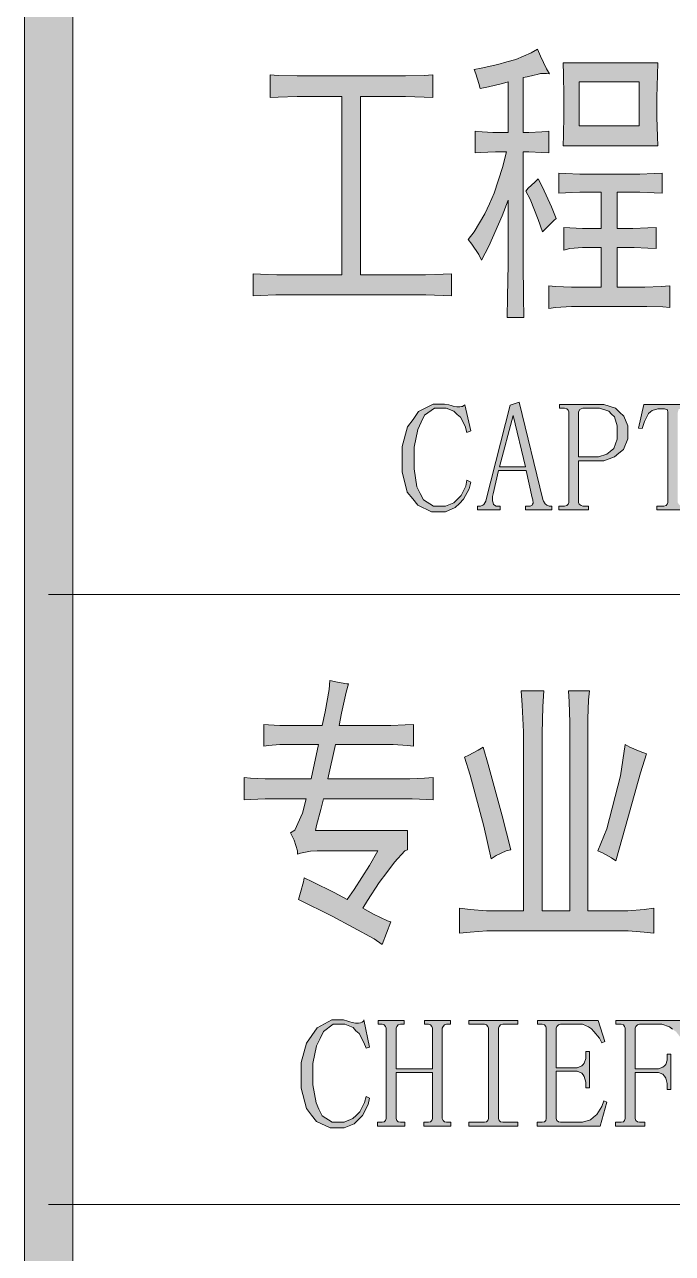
# Model space of a CAD drawing. Header units: millimetres. Extents: x 0 to 414, y 0 to 292.
# Drawn here: x 354.72 to 361.09, y 91.79 to 103.87 of the extents above; entities that cross this region are included whole.
import ezdxf

# ---------------------------------------------------------------- set-up
doc = ezdxf.new("R2010")
doc.units = ezdxf.units.MM

msp = doc.modelspace()

# ---------------------------------------------------------------- hatches: boundary and pattern name
h = msp.add_hatch(color=0)
h.dxf.hatch_style = 2
h.paths.add_polyline_path([(355.194306, 9.846028), (354.721583, 9.846028), (354.721583, 282.620861), (355.194306, 282.620861)])
h = msp.add_hatch(color=0)
h.dxf.hatch_style = 2
h.paths.add_polyline_path([(359.138361, 103.430917), (359.208917, 103.445028), (359.371194, 103.480306), (359.459389, 103.505), (359.547583, 103.529694), (359.699278, 103.593194), (359.762778, 103.632), (359.791, 103.561444), (359.850972, 103.437972), (359.879194, 103.388583), (359.850972, 103.392111), (359.791, 103.392111), (359.75925, 103.381528), (359.7275, 103.374472), (359.660472, 103.360361), (359.621667, 103.353306), (359.621667, 102.810028), (359.678111, 102.810028), (359.805111, 102.817083), (359.872139, 102.824139), (359.872139, 102.612472), (359.805111, 102.616), (359.678111, 102.623056), (359.621667, 102.623056), (359.621667, 101.645861), (359.621667, 101.525917), (359.625194, 101.197833), (359.628722, 100.993222), (359.462917, 100.993222), (359.466444, 101.197833), (359.4735, 101.518861), (359.4735, 101.635278), (359.4735, 102.146806), (359.413528, 101.991583), (359.283, 101.69525), (359.212444, 101.557667), (359.184222, 101.614111), (359.117194, 101.712889), (359.081917, 101.75875), (359.138361, 101.836361), (359.244194, 102.01275), (359.290056, 102.111528), (359.335917, 102.213833), (359.417056, 102.467833), (359.455861, 102.623056), (359.350028, 102.623056), (359.198333, 102.616), (359.148944, 102.612472), (359.148944, 102.824139), (359.2195, 102.817083), (359.321806, 102.810028), (359.357083, 102.810028), (359.4735, 102.810028), (359.4735, 103.310972), (359.417056, 103.293333), (359.279472, 103.261583), (359.198333, 103.243944), (359.184222, 103.293333), (359.156, 103.388583)])
h = msp.add_hatch(color=0)
h.paths.add_polyline_path([(360.944583, 103.497944), (360.941056, 103.378), (360.934, 103.15575), (360.934, 103.056972), (360.934, 102.961722), (360.941056, 102.771222), (360.944583, 102.6795), (360.01325, 102.6795), (360.016778, 102.785333), (360.020306, 102.982889), (360.020306, 103.078139), (360.020306, 103.173389), (360.016778, 103.381528), (360.01325, 103.497944)])
h.paths.add_polyline_path([(360.761139, 102.877056), (360.761139, 103.310972), (360.172, 103.310972), (360.172, 102.877056)])
h = msp.add_hatch(color=0)
h.dxf.hatch_style = 2
h.paths.add_polyline_path([(358.365778, 103.367417), (358.464556, 103.367417), (358.648, 103.370944), (358.732667, 103.378), (358.732667, 103.15575), (358.648, 103.159278), (358.464556, 103.166333), (358.365778, 103.166333), (358.023583, 103.166333), (358.023583, 101.413028), (358.566861, 101.413028), (358.662111, 101.413028), (358.834972, 101.420083), (358.916111, 101.423611), (358.916111, 101.204889), (358.834972, 101.208417), (358.665639, 101.215472), (358.573917, 101.215472), (357.28275, 101.215472), (357.191028, 101.215472), (357.035806, 101.208417), (356.968778, 101.204889), (356.968778, 101.423611), (357.039333, 101.420083), (357.201611, 101.413028), (357.293333, 101.413028), (357.840139, 101.413028), (357.840139, 103.166333), (357.508528, 103.166333), (357.399167, 103.166333), (357.212194, 103.159278), (357.134583, 103.15575), (357.134583, 103.378), (357.212194, 103.370944), (357.399167, 103.367417), (357.508528, 103.367417)])
h = msp.add_hatch(color=0)
h.dxf.hatch_style = 2
h.paths.add_polyline_path([(359.769833, 102.354944), (359.812167, 102.273806), (359.900361, 102.079778), (359.946222, 101.966889), (359.921528, 101.945722), (359.8545, 101.878694), (359.812167, 101.836361), (359.769833, 101.956306), (359.688694, 102.157389), (359.646361, 102.235), (359.671056, 102.263222), (359.734556, 102.323194)])
h = msp.add_hatch(color=0)
h.dxf.hatch_style = 2
h.paths.add_polyline_path([(360.701167, 102.400806), (360.768194, 102.400806), (360.909306, 102.407861), (360.986917, 102.411389), (360.986917, 102.213833), (360.909306, 102.217361), (360.768194, 102.224417), (360.701167, 102.224417), (360.545944, 102.224417), (360.545944, 101.868111), (360.637667, 101.868111), (360.697639, 101.868111), (360.845806, 101.875167), (360.926944, 101.878694), (360.926944, 101.670556), (360.845806, 101.674083), (360.71175, 101.681139), (360.662361, 101.681139), (360.545944, 101.681139), (360.545944, 101.293083), (360.7435, 101.293083), (360.817583, 101.293083), (360.976333, 101.296611), (361.061, 101.303667), (361.061, 101.092), (360.993972, 101.099056), (360.835222, 101.102583), (360.7435, 101.102583), (360.186111, 101.102583), (360.094389, 101.102583), (359.939167, 101.092), (359.872139, 101.081417), (359.872139, 101.303667), (359.939167, 101.296611), (360.094389, 101.293083), (360.186111, 101.293083), (360.387194, 101.293083), (360.387194, 101.681139), (360.270778, 101.681139), (360.20375, 101.681139), (360.080278, 101.670556), (360.020306, 101.656444), (360.020306, 101.878694), (360.080278, 101.875167), (360.20375, 101.868111), (360.270778, 101.868111), (360.387194, 101.868111), (360.387194, 102.224417), (360.253139, 102.224417), (360.179056, 102.224417), (360.037944, 102.217361), (359.970917, 102.213833), (359.970917, 102.411389), (360.037944, 102.407861), (360.179056, 102.400806), (360.253139, 102.400806)])
h = msp.add_hatch(color=0)
h.dxf.hatch_style = 2
h.paths.add_polyline_path([(358.803222, 99.084694), (358.718556, 99.084694), (358.5845, 99.148194), (358.535111, 99.211694), (358.482194, 99.275194), (358.432806, 99.476278), (358.432806, 99.610333), (358.432806, 99.72675), (358.485722, 99.91725), (358.538639, 99.991333), (358.591556, 100.068944), (358.736194, 100.143028), (358.827917, 100.143028), (358.849083, 100.143028), (358.891417, 100.135972), (358.912583, 100.128917), (358.93375, 100.121861), (358.969028, 100.114806), (358.983139, 100.114806), (358.99725, 100.114806), (359.014889, 100.118333), (359.025472, 100.118333), (359.046639, 100.135972), (359.106611, 99.878444), (359.067806, 99.864333), (359.050167, 99.924306), (359.004306, 100.0125), (358.972556, 100.040722), (358.940806, 100.072472), (358.863194, 100.100694), (358.813806, 100.100694), (358.750306, 100.100694), (358.651528, 100.033667), (358.619778, 99.963111), (358.5845, 99.892556), (358.549222, 99.719694), (358.549222, 99.617389), (358.549222, 99.5045), (358.577444, 99.328111), (358.609194, 99.264611), (358.640944, 99.201111), (358.739722, 99.137611), (358.810278, 99.137611), (358.856139, 99.137611), (358.940806, 99.172889), (358.976083, 99.208167), (359.011361, 99.243444), (359.057222, 99.335167), (359.067806, 99.395139), (359.106611, 99.373972), (359.088972, 99.310472), (359.036056, 99.208167), (358.993722, 99.165833), (358.951389, 99.127028), (358.856139, 99.084694)])
h = msp.add_hatch(color=0)
h.paths.add_polyline_path([(359.649889, 99.490389), (359.37825, 99.490389), (359.325333, 99.261083), (359.318278, 99.232861), (359.318278, 99.190528), (359.325333, 99.172889), (359.328861, 99.15525), (359.357083, 99.137611), (359.37825, 99.137611), (359.395889, 99.137611), (359.395889, 99.102333), (359.173639, 99.102333), (359.173639, 99.137611), (359.191278, 99.137611), (359.201861, 99.137611), (359.223028, 99.148194), (359.233611, 99.15525), (359.254778, 99.187), (359.258306, 99.204639), (359.494667, 100.132444), (359.582861, 100.160667), (359.815694, 99.204639), (359.819222, 99.187), (359.836861, 99.162306), (359.8545, 99.148194), (359.875667, 99.137611), (359.88625, 99.137611), (359.903889, 99.137611), (359.903889, 99.102333), (359.642833, 99.102333), (359.642833, 99.137611), (359.667528, 99.137611), (359.688694, 99.137611), (359.709861, 99.148194), (359.713389, 99.158778), (359.720444, 99.169361), (359.716917, 99.201111), (359.709861, 99.222278)])
h.paths.add_polyline_path([(359.522889, 100.030139), (359.388833, 99.525667), (359.642833, 99.525667)])
h = msp.add_hatch(color=0)
h.paths.add_polyline_path([(360.164944, 99.585639), (360.164944, 99.187), (360.164944, 99.176417), (360.172, 99.158778), (360.189639, 99.144667), (360.207278, 99.137611), (360.221389, 99.137611), (360.263722, 99.137611), (360.263722, 99.102333), (359.970917, 99.102333), (359.970917, 99.137611), (360.01325, 99.137611), (360.027361, 99.137611), (360.048528, 99.144667), (360.062639, 99.158778), (360.069694, 99.176417), (360.069694, 99.187), (360.069694, 100.054833), (360.069694, 100.065417), (360.062639, 100.083056), (360.048528, 100.097167), (360.027361, 100.100694), (360.01325, 100.100694), (359.977972, 100.100694), (359.977972, 100.1395), (360.334278, 100.1395), (360.411889, 100.1395), (360.528306, 100.100694), (360.567111, 100.061889), (360.609444, 100.023083), (360.64825, 99.927833), (360.64825, 99.871389), (360.64825, 99.800833), (360.605917, 99.695), (360.560056, 99.659722), (360.517722, 99.624444), (360.411889, 99.585639), (360.351917, 99.585639)])
h.paths.add_polyline_path([(360.316639, 99.624444), (360.3625, 99.624444), (360.443639, 99.649139), (360.475389, 99.677361), (360.510667, 99.705583), (360.545944, 99.797306), (360.545944, 99.864333), (360.545944, 99.927833), (360.517722, 100.016028), (360.4895, 100.04425), (360.461278, 100.072472), (360.369556, 100.100694), (360.306056, 100.100694), (360.221389, 100.100694), (360.207278, 100.100694), (360.189639, 100.097167), (360.179056, 100.090111), (360.164944, 100.065417), (360.164944, 100.054833), (360.164944, 99.624444)])
h = msp.add_hatch(color=0)
h.dxf.hatch_style = 2
h.paths.add_polyline_path([(361.247972, 99.102333), (360.934, 99.102333), (360.934, 99.137611), (360.986917, 99.137611), (361.004556, 99.137611), (361.025722, 99.144667), (361.036306, 99.158778), (361.043361, 99.176417), (361.043361, 99.187), (361.043361, 100.033667), (361.043361, 100.058361), (361.039833, 100.086583), (361.008083, 100.097167), (360.986917, 100.097167), (360.944583, 100.097167), (360.888139, 100.079528), (360.8705, 100.065417), (360.852861, 100.051306), (360.814056, 99.970167), (360.789361, 99.903139), (360.754083, 99.906667), (360.807, 100.1395), (361.382028, 100.1395), (361.431417, 99.906667), (361.399667, 99.903139), (361.374972, 99.966639), (361.339694, 100.04425), (361.325583, 100.061889), (361.311472, 100.079528), (361.255028, 100.097167), (361.212694, 100.097167), (361.180944, 100.097167), (361.149194, 100.093639), (361.138611, 100.054833), (361.138611, 100.030139), (361.138611, 99.187), (361.138611, 99.176417), (361.149194, 99.158778), (361.163306, 99.144667), (361.180944, 99.137611), (361.195056, 99.137611), (361.247972, 99.137611)])
h = msp.add_hatch(color=0)
h.dxf.hatch_style = 2
h.paths.add_polyline_path([(358.23525, 94.830194), (358.157639, 94.886639), (357.744889, 95.108889), (357.413278, 95.274694), (357.434444, 95.341722), (357.462667, 95.447556), (357.469722, 95.486361), (357.550861, 95.447556), (357.762528, 95.341722), (357.893056, 95.274694), (357.960083, 95.369944), (358.111778, 95.606306), (358.192917, 95.750944), (357.596722, 95.750944), (357.529694, 95.747417), (357.434444, 95.729778), (357.402694, 95.719194), (357.402694, 95.750944), (357.370944, 95.856778), (357.335667, 95.927333), (357.378, 95.955556), (357.452083, 96.121361), (357.487361, 96.262472), (357.162806, 96.262472), (357.085194, 96.262472), (356.940556, 96.255417), (356.880583, 96.251889), (356.880583, 96.470611), (356.940556, 96.467083), (357.085194, 96.460028), (357.162806, 96.460028), (357.53675, 96.460028), (357.610833, 96.795167), (357.296861, 96.795167), (357.229833, 96.795167), (357.116944, 96.788111), (357.071083, 96.781056), (357.071083, 96.992722), (357.116944, 96.989194), (357.229833, 96.982139), (357.296861, 96.982139), (357.646111, 96.982139), (357.674333, 97.116194), (357.713139, 97.338444), (357.720194, 97.426639), (357.797806, 97.409), (357.889528, 97.391361), (357.903639, 97.391361), (357.882472, 97.310222), (357.836611, 97.105611), (357.811917, 96.982139), (358.259944, 96.982139), (358.319917, 96.982139), (358.461028, 96.989194), (358.542167, 96.992722), (358.542167, 96.781056), (358.485722, 96.788111), (358.344611, 96.795167), (358.259944, 96.795167), (357.776639, 96.795167), (357.702556, 96.460028), (358.443389, 96.460028), (358.506889, 96.460028), (358.651528, 96.467083), (358.736194, 96.470611), (358.736194, 96.251889), (358.672694, 96.255417), (358.531583, 96.262472), (358.450444, 96.262472), (357.660222, 96.262472), (357.632, 96.156639), (357.589667, 96.001417), (357.579083, 95.952028), (358.485722, 95.952028), (358.485722, 95.761528), (358.4575, 95.750944), (358.355194, 95.641583), (358.281111, 95.539278), (358.207028, 95.4405), (358.090611, 95.264111), (358.04475, 95.1865), (358.150583, 95.130056), (358.288167, 95.063028), (358.319917, 95.052444)])
h = msp.add_hatch(color=0)
h.dxf.hatch_style = 2
h.paths.add_polyline_path([(359.82275, 97.324333), (359.815694, 97.169111), (359.808639, 96.904528), (359.808639, 96.795167), (359.808639, 95.161806), (360.080278, 95.161806), (360.080278, 96.925694), (360.080278, 97.013889), (360.073222, 97.214972), (360.066167, 97.324333), (360.274306, 97.324333), (360.263722, 97.236139), (360.256667, 97.049167), (360.256667, 96.950389), (360.256667, 95.161806), (360.581222, 95.161806), (360.64825, 95.161806), (360.810528, 95.175917), (360.905778, 95.1865), (360.905778, 94.943083), (360.810528, 94.953667), (360.651778, 94.96425), (360.588278, 94.96425), (359.325333, 94.96425), (359.265361, 94.96425), (359.099556, 94.953667), (358.993722, 94.943083), (358.993722, 95.1865), (359.099556, 95.175917), (359.261833, 95.161806), (359.318278, 95.161806), (359.625194, 95.161806), (359.625194, 96.80575), (359.625194, 96.922167), (359.611083, 97.183222), (359.6005, 97.324333)])
h = msp.add_hatch(color=0)
h.dxf.hatch_style = 2
h.paths.add_polyline_path([(359.226556, 96.770472), (359.275944, 96.601139), (359.413528, 96.096667), (359.498194, 95.761528), (359.452333, 95.750944), (359.357083, 95.705083), (359.307694, 95.673333), (359.233611, 95.994361), (359.099556, 96.495306), (359.043111, 96.671694), (359.085444, 96.692861), (359.177167, 96.74225)])
h = msp.add_hatch(color=0)
h.dxf.hatch_style = 2
h.paths.add_polyline_path([(360.831694, 96.703444), (360.77525, 96.516472), (360.627083, 95.990833), (360.531833, 95.652167), (360.4895, 95.683917), (360.401306, 95.733306), (360.355444, 95.750944), (360.443639, 95.966139), (360.577694, 96.48825), (360.623556, 96.795167), (360.669417, 96.770472), (360.771722, 96.728139)])
h = msp.add_hatch(color=0)
h.dxf.hatch_style = 2
h.paths.add_polyline_path([(357.808389, 93.0275), (357.723722, 93.0275), (357.589667, 93.091), (357.540278, 93.1545), (357.490889, 93.218), (357.437972, 93.419083), (357.437972, 93.556667), (357.437972, 93.669556), (357.490889, 93.860056), (357.543806, 93.937667), (357.596722, 94.01175), (357.741361, 94.089361), (357.833083, 94.089361), (357.85425, 94.089361), (357.896583, 94.078778), (357.91775, 94.071722), (357.938917, 94.064667), (357.974194, 94.057611), (357.991833, 94.057611), (358.002417, 94.057611), (358.023583, 94.061139), (358.037694, 94.068194), (358.051806, 94.078778), (358.055333, 94.089361), (358.111778, 93.82125), (358.0765, 93.810667), (358.055333, 93.867111), (358.009472, 93.955306), (357.977722, 93.983528), (357.9495, 94.015278), (357.868361, 94.047028), (357.818972, 94.047028), (357.755472, 94.047028), (357.660222, 93.976472), (357.624944, 93.905917), (357.589667, 93.835361), (357.554389, 93.6625), (357.554389, 93.560194), (357.554389, 93.450833), (357.586139, 93.274444), (357.614361, 93.210944), (357.646111, 93.147444), (357.744889, 93.083944), (357.815444, 93.083944), (357.861306, 93.083944), (357.945972, 93.119222), (357.98125, 93.150972), (358.016528, 93.18625), (358.062389, 93.277972), (358.0765, 93.337944), (358.111778, 93.320306), (358.097667, 93.256806), (358.041222, 93.150972), (357.998889, 93.108639), (357.960083, 93.069833), (357.861306, 93.0275)])
h = msp.add_hatch(color=0)
h.dxf.hatch_style = 2
h.paths.add_polyline_path([(358.824389, 93.129806), (358.824389, 93.119222), (358.834972, 93.101583), (358.849083, 93.087472), (358.866722, 93.083944), (358.880833, 93.083944), (358.909056, 93.083944), (358.909056, 93.045139), (358.644472, 93.045139), (358.644472, 93.083944), (358.672694, 93.083944), (358.690333, 93.083944), (358.7115, 93.087472), (358.722083, 93.101583), (358.729139, 93.119222), (358.729139, 93.129806), (358.729139, 93.574306), (358.372833, 93.574306), (358.372833, 93.129806), (358.372833, 93.119222), (358.379889, 93.101583), (358.394, 93.087472), (358.415167, 93.083944), (358.42575, 93.083944), (358.4575, 93.083944), (358.4575, 93.045139), (358.189389, 93.045139), (358.189389, 93.083944), (358.221139, 93.083944), (358.23525, 93.083944), (358.256417, 93.087472), (358.267, 93.101583), (358.274056, 93.119222), (358.274056, 93.129806), (358.274056, 93.997639), (358.274056, 94.008222), (358.267, 94.025861), (358.256417, 94.039972), (358.23525, 94.047028), (358.221139, 94.047028), (358.196444, 94.047028), (358.196444, 94.082306), (358.450444, 94.082306), (358.450444, 94.047028), (358.42575, 94.047028), (358.415167, 94.047028), (358.394, 94.039972), (358.379889, 94.025861), (358.372833, 94.008222), (358.372833, 93.997639), (358.372833, 93.609583), (358.729139, 93.609583), (358.729139, 93.997639), (358.729139, 94.008222), (358.722083, 94.025861), (358.7115, 94.039972), (358.690333, 94.047028), (358.672694, 94.047028), (358.651528, 94.047028), (358.651528, 94.082306), (358.905528, 94.082306), (358.905528, 94.047028), (358.880833, 94.047028), (358.866722, 94.047028), (358.849083, 94.039972), (358.834972, 94.025861), (358.824389, 94.008222), (358.824389, 93.997639)])
h = msp.add_hatch(color=0)
h.dxf.hatch_style = 2
h.paths.add_polyline_path([(359.085444, 94.047028), (359.085444, 94.082306), (359.56875, 94.082306), (359.56875, 94.047028), (359.431167, 94.047028), (359.420583, 94.047028), (359.399417, 94.039972), (359.385306, 94.025861), (359.37825, 94.008222), (359.37825, 93.997639), (359.37825, 93.129806), (359.37825, 93.119222), (359.385306, 93.101583), (359.399417, 93.087472), (359.420583, 93.083944), (359.431167, 93.083944), (359.56875, 93.083944), (359.56875, 93.045139), (359.085444, 93.045139), (359.085444, 93.083944), (359.226556, 93.083944), (359.240667, 93.083944), (359.261833, 93.087472), (359.272417, 93.101583), (359.279472, 93.119222), (359.279472, 93.129806), (359.279472, 93.997639), (359.279472, 94.008222), (359.272417, 94.025861), (359.261833, 94.039972), (359.240667, 94.047028), (359.226556, 94.047028)])
h = msp.add_hatch(color=0)
h.dxf.hatch_style = 2
h.paths.add_polyline_path([(359.762778, 94.047028), (359.762778, 94.082306), (360.358972, 94.082306), (360.422472, 93.877694), (360.39425, 93.863583), (360.369556, 93.909444), (360.316639, 93.976472), (360.291944, 94.001167), (360.263722, 94.022333), (360.20375, 94.047028), (360.168472, 94.047028), (359.999139, 94.047028), (359.988556, 94.047028), (359.967389, 94.039972), (359.953278, 94.025861), (359.946222, 94.008222), (359.946222, 93.997639), (359.946222, 93.620167), (360.122611, 93.620167), (360.150833, 93.620167), (360.196694, 93.637806), (360.210806, 93.651917), (360.221389, 93.666028), (360.2355, 93.711889), (360.2355, 93.743639), (360.2355, 93.778917), (360.274306, 93.778917), (360.274306, 93.422611), (360.2355, 93.422611), (360.2355, 93.447306), (360.2355, 93.479056), (360.221389, 93.531972), (360.210806, 93.549611), (360.196694, 93.56725), (360.150833, 93.584889), (360.122611, 93.584889), (359.946222, 93.584889), (359.946222, 93.129806), (359.946222, 93.119222), (359.953278, 93.101583), (359.967389, 93.087472), (359.988556, 93.083944), (359.999139, 93.083944), (360.157889, 93.083944), (360.20375, 93.083944), (360.281361, 93.108639), (360.313111, 93.133333), (360.344861, 93.161556), (360.39425, 93.239167), (360.411889, 93.295611), (360.443639, 93.2815), (360.376611, 93.045139), (359.75925, 93.045139), (359.75925, 93.083944), (359.794528, 93.083944), (359.808639, 93.083944), (359.829806, 93.087472), (359.843917, 93.101583), (359.847444, 93.119222), (359.847444, 93.129806), (359.847444, 93.997639), (359.847444, 94.008222), (359.843917, 94.025861), (359.829806, 94.039972), (359.808639, 94.047028), (359.794528, 94.047028)])
h = msp.add_hatch(color=0)
h.dxf.hatch_style = 2
h.paths.add_polyline_path([(360.817583, 93.083944), (360.817583, 93.045139), (360.528306, 93.045139), (360.528306, 93.083944), (360.570639, 93.083944), (360.58475, 93.083944), (360.605917, 93.087472), (360.6165, 93.101583), (360.623556, 93.119222), (360.623556, 93.129806), (360.623556, 93.997639), (360.623556, 94.008222), (360.6165, 94.025861), (360.605917, 94.039972), (360.58475, 94.047028), (360.570639, 94.047028), (360.531833, 94.047028), (360.531833, 94.082306), (361.163306, 94.082306), (361.233861, 93.863583), (361.205639, 93.853), (361.180944, 93.898861), (361.1245, 93.972944), (361.089222, 93.997639), (361.057472, 94.022333), (360.983389, 94.047028), (360.944583, 94.047028), (360.77525, 94.047028), (360.764667, 94.047028), (360.7435, 94.039972), (360.729389, 94.025861), (360.722333, 94.008222), (360.722333, 93.997639), (360.722333, 93.609583), (360.919889, 93.609583), (360.951639, 93.609583), (360.993972, 93.623694), (361.008083, 93.637806), (361.022194, 93.651917), (361.036306, 93.69425), (361.036306, 93.726), (361.036306, 93.754222), (361.071583, 93.754222), (361.071583, 93.404972), (361.036306, 93.404972), (361.036306, 93.429667), (361.036306, 93.464944), (361.022194, 93.517861), (361.008083, 93.5355), (360.993972, 93.556667), (360.951639, 93.574306), (360.919889, 93.574306), (360.722333, 93.574306), (360.722333, 93.129806), (360.722333, 93.119222), (360.729389, 93.101583), (360.7435, 93.087472), (360.764667, 93.083944), (360.77525, 93.083944)])

# ---------------------------------------------------------------- linework, layer by layer
at = {"color": 0, "lineweight": 0}
for points in [[(355.194306, 9.846028), (354.721583, 9.846028), (354.721583, 282.620861), (355.194306, 282.620861)], [(359.138361, 103.430917), (359.208917, 103.445028), (359.371194, 103.480306), (359.459389, 103.505), (359.547583, 103.529694), (359.699278, 103.593194), (359.762778, 103.632), (359.791, 103.561444), (359.850972, 103.437972), (359.879194, 103.388583), (359.850972, 103.392111), (359.791, 103.392111), (359.75925, 103.381528), (359.7275, 103.374472), (359.660472, 103.360361), (359.621667, 103.353306), (359.621667, 102.810028), (359.678111, 102.810028), (359.805111, 102.817083), (359.872139, 102.824139), (359.872139, 102.612472), (359.805111, 102.616), (359.678111, 102.623056), (359.621667, 102.623056), (359.621667, 101.645861), (359.621667, 101.525917), (359.625194, 101.197833), (359.628722, 100.993222), (359.462917, 100.993222), (359.466444, 101.197833), (359.4735, 101.518861), (359.4735, 101.635278), (359.4735, 102.146806), (359.413528, 101.991583), (359.283, 101.69525), (359.212444, 101.557667), (359.184222, 101.614111), (359.117194, 101.712889), (359.081917, 101.75875), (359.138361, 101.836361), (359.244194, 102.01275), (359.290056, 102.111528), (359.335917, 102.213833), (359.417056, 102.467833), (359.455861, 102.623056), (359.350028, 102.623056), (359.198333, 102.616), (359.148944, 102.612472), (359.148944, 102.824139), (359.2195, 102.817083), (359.321806, 102.810028), (359.357083, 102.810028), (359.4735, 102.810028), (359.4735, 103.310972), (359.417056, 103.293333), (359.279472, 103.261583), (359.198333, 103.243944), (359.184222, 103.293333), (359.156, 103.388583)], [(360.944583, 103.497944), (360.941056, 103.378), (360.934, 103.15575), (360.934, 103.056972), (360.934, 102.961722), (360.941056, 102.771222), (360.944583, 102.6795), (360.01325, 102.6795), (360.016778, 102.785333), (360.020306, 102.982889), (360.020306, 103.078139), (360.020306, 103.173389), (360.016778, 103.381528), (360.01325, 103.497944)], [(358.365778, 103.367417), (358.464556, 103.367417), (358.648, 103.370944), (358.732667, 103.378), (358.732667, 103.15575), (358.648, 103.159278), (358.464556, 103.166333), (358.365778, 103.166333), (358.023583, 103.166333), (358.023583, 101.413028), (358.566861, 101.413028), (358.662111, 101.413028), (358.834972, 101.420083), (358.916111, 101.423611), (358.916111, 101.204889), (358.834972, 101.208417), (358.665639, 101.215472), (358.573917, 101.215472), (357.28275, 101.215472), (357.191028, 101.215472), (357.035806, 101.208417), (356.968778, 101.204889), (356.968778, 101.423611), (357.039333, 101.420083), (357.201611, 101.413028), (357.293333, 101.413028), (357.840139, 101.413028), (357.840139, 103.166333), (357.508528, 103.166333), (357.399167, 103.166333), (357.212194, 103.159278), (357.134583, 103.15575), (357.134583, 103.378), (357.212194, 103.370944), (357.399167, 103.367417), (357.508528, 103.367417)], [(360.761139, 102.877056), (360.761139, 103.310972), (360.172, 103.310972), (360.172, 102.877056)], [(359.769833, 102.354944), (359.812167, 102.273806), (359.900361, 102.079778), (359.946222, 101.966889), (359.921528, 101.945722), (359.8545, 101.878694), (359.812167, 101.836361), (359.769833, 101.956306), (359.688694, 102.157389), (359.646361, 102.235), (359.671056, 102.263222), (359.734556, 102.323194)], [(360.701167, 102.400806), (360.768194, 102.400806), (360.909306, 102.407861), (360.986917, 102.411389), (360.986917, 102.213833), (360.909306, 102.217361), (360.768194, 102.224417), (360.701167, 102.224417), (360.545944, 102.224417), (360.545944, 101.868111), (360.637667, 101.868111), (360.697639, 101.868111), (360.845806, 101.875167), (360.926944, 101.878694), (360.926944, 101.670556), (360.845806, 101.674083), (360.71175, 101.681139), (360.662361, 101.681139), (360.545944, 101.681139), (360.545944, 101.293083), (360.7435, 101.293083), (360.817583, 101.293083), (360.976333, 101.296611), (361.061, 101.303667), (361.061, 101.092), (360.993972, 101.099056), (360.835222, 101.102583), (360.7435, 101.102583), (360.186111, 101.102583), (360.094389, 101.102583), (359.939167, 101.092), (359.872139, 101.081417), (359.872139, 101.303667), (359.939167, 101.296611), (360.094389, 101.293083), (360.186111, 101.293083), (360.387194, 101.293083), (360.387194, 101.681139), (360.270778, 101.681139), (360.20375, 101.681139), (360.080278, 101.670556), (360.020306, 101.656444), (360.020306, 101.878694), (360.080278, 101.875167), (360.20375, 101.868111), (360.270778, 101.868111), (360.387194, 101.868111), (360.387194, 102.224417), (360.253139, 102.224417), (360.179056, 102.224417), (360.037944, 102.217361), (359.970917, 102.213833), (359.970917, 102.411389), (360.037944, 102.407861), (360.179056, 102.400806), (360.253139, 102.400806)], [(358.803222, 99.084694), (358.718556, 99.084694), (358.5845, 99.148194), (358.535111, 99.211694), (358.482194, 99.275194), (358.432806, 99.476278), (358.432806, 99.610333), (358.432806, 99.72675), (358.485722, 99.91725), (358.538639, 99.991333), (358.591556, 100.068944), (358.736194, 100.143028), (358.827917, 100.143028), (358.849083, 100.143028), (358.891417, 100.135972), (358.912583, 100.128917), (358.93375, 100.121861), (358.969028, 100.114806), (358.983139, 100.114806), (358.99725, 100.114806), (359.014889, 100.118333), (359.025472, 100.118333), (359.046639, 100.135972), (359.106611, 99.878444), (359.067806, 99.864333), (359.050167, 99.924306), (359.004306, 100.0125), (358.972556, 100.040722), (358.940806, 100.072472), (358.863194, 100.100694), (358.813806, 100.100694), (358.750306, 100.100694), (358.651528, 100.033667), (358.619778, 99.963111), (358.5845, 99.892556), (358.549222, 99.719694), (358.549222, 99.617389), (358.549222, 99.5045), (358.577444, 99.328111), (358.609194, 99.264611), (358.640944, 99.201111), (358.739722, 99.137611), (358.810278, 99.137611), (358.856139, 99.137611), (358.940806, 99.172889), (358.976083, 99.208167), (359.011361, 99.243444), (359.057222, 99.335167), (359.067806, 99.395139), (359.106611, 99.373972), (359.088972, 99.310472), (359.036056, 99.208167), (358.993722, 99.165833), (358.951389, 99.127028), (358.856139, 99.084694)], [(359.649889, 99.490389), (359.37825, 99.490389), (359.325333, 99.261083), (359.318278, 99.232861), (359.318278, 99.190528), (359.325333, 99.172889), (359.328861, 99.15525), (359.357083, 99.137611), (359.37825, 99.137611), (359.395889, 99.137611), (359.395889, 99.102333), (359.173639, 99.102333), (359.173639, 99.137611), (359.191278, 99.137611), (359.201861, 99.137611), (359.223028, 99.148194), (359.233611, 99.15525), (359.254778, 99.187), (359.258306, 99.204639), (359.494667, 100.132444), (359.582861, 100.160667), (359.815694, 99.204639), (359.819222, 99.187), (359.836861, 99.162306), (359.8545, 99.148194), (359.875667, 99.137611), (359.88625, 99.137611), (359.903889, 99.137611), (359.903889, 99.102333), (359.642833, 99.102333), (359.642833, 99.137611), (359.667528, 99.137611), (359.688694, 99.137611), (359.709861, 99.148194), (359.713389, 99.158778), (359.720444, 99.169361), (359.716917, 99.201111), (359.709861, 99.222278)], [(360.164944, 99.585639), (360.164944, 99.187), (360.164944, 99.176417), (360.172, 99.158778), (360.189639, 99.144667), (360.207278, 99.137611), (360.221389, 99.137611), (360.263722, 99.137611), (360.263722, 99.102333), (359.970917, 99.102333), (359.970917, 99.137611), (360.01325, 99.137611), (360.027361, 99.137611), (360.048528, 99.144667), (360.062639, 99.158778), (360.069694, 99.176417), (360.069694, 99.187), (360.069694, 100.054833), (360.069694, 100.065417), (360.062639, 100.083056), (360.048528, 100.097167), (360.027361, 100.100694), (360.01325, 100.100694), (359.977972, 100.100694), (359.977972, 100.1395), (360.334278, 100.1395), (360.411889, 100.1395), (360.528306, 100.100694), (360.567111, 100.061889), (360.609444, 100.023083), (360.64825, 99.927833), (360.64825, 99.871389), (360.64825, 99.800833), (360.605917, 99.695), (360.560056, 99.659722), (360.517722, 99.624444), (360.411889, 99.585639), (360.351917, 99.585639)], [(359.522889, 100.030139), (359.388833, 99.525667), (359.642833, 99.525667)], [(360.316639, 99.624444), (360.3625, 99.624444), (360.443639, 99.649139), (360.475389, 99.677361), (360.510667, 99.705583), (360.545944, 99.797306), (360.545944, 99.864333), (360.545944, 99.927833), (360.517722, 100.016028), (360.4895, 100.04425), (360.461278, 100.072472), (360.369556, 100.100694), (360.306056, 100.100694), (360.221389, 100.100694), (360.207278, 100.100694), (360.189639, 100.097167), (360.179056, 100.090111), (360.164944, 100.065417), (360.164944, 100.054833), (360.164944, 99.624444)], [(358.23525, 94.830194), (358.157639, 94.886639), (357.744889, 95.108889), (357.413278, 95.274694), (357.434444, 95.341722), (357.462667, 95.447556), (357.469722, 95.486361), (357.550861, 95.447556), (357.762528, 95.341722), (357.893056, 95.274694), (357.960083, 95.369944), (358.111778, 95.606306), (358.192917, 95.750944), (357.596722, 95.750944), (357.529694, 95.747417), (357.434444, 95.729778), (357.402694, 95.719194), (357.402694, 95.750944), (357.370944, 95.856778), (357.335667, 95.927333), (357.378, 95.955556), (357.452083, 96.121361), (357.487361, 96.262472), (357.162806, 96.262472), (357.085194, 96.262472), (356.940556, 96.255417), (356.880583, 96.251889), (356.880583, 96.470611), (356.940556, 96.467083), (357.085194, 96.460028), (357.162806, 96.460028), (357.53675, 96.460028), (357.610833, 96.795167), (357.296861, 96.795167), (357.229833, 96.795167), (357.116944, 96.788111), (357.071083, 96.781056), (357.071083, 96.992722), (357.116944, 96.989194), (357.229833, 96.982139), (357.296861, 96.982139), (357.646111, 96.982139), (357.674333, 97.116194), (357.713139, 97.338444), (357.720194, 97.426639), (357.797806, 97.409), (357.889528, 97.391361), (357.903639, 97.391361), (357.882472, 97.310222), (357.836611, 97.105611), (357.811917, 96.982139), (358.259944, 96.982139), (358.319917, 96.982139), (358.461028, 96.989194), (358.542167, 96.992722), (358.542167, 96.781056), (358.485722, 96.788111), (358.344611, 96.795167), (358.259944, 96.795167), (357.776639, 96.795167), (357.702556, 96.460028), (358.443389, 96.460028), (358.506889, 96.460028), (358.651528, 96.467083), (358.736194, 96.470611), (358.736194, 96.251889), (358.672694, 96.255417), (358.531583, 96.262472), (358.450444, 96.262472), (357.660222, 96.262472), (357.632, 96.156639), (357.589667, 96.001417), (357.579083, 95.952028), (358.485722, 95.952028), (358.485722, 95.761528), (358.4575, 95.750944), (358.355194, 95.641583), (358.281111, 95.539278), (358.207028, 95.4405), (358.090611, 95.264111), (358.04475, 95.1865), (358.150583, 95.130056), (358.288167, 95.063028), (358.319917, 95.052444)], [(359.82275, 97.324333), (359.815694, 97.169111), (359.808639, 96.904528), (359.808639, 96.795167), (359.808639, 95.161806), (360.080278, 95.161806), (360.080278, 96.925694), (360.080278, 97.013889), (360.073222, 97.214972), (360.066167, 97.324333), (360.274306, 97.324333), (360.263722, 97.236139), (360.256667, 97.049167), (360.256667, 96.950389), (360.256667, 95.161806), (360.581222, 95.161806), (360.64825, 95.161806), (360.810528, 95.175917), (360.905778, 95.1865), (360.905778, 94.943083), (360.810528, 94.953667), (360.651778, 94.96425), (360.588278, 94.96425), (359.325333, 94.96425), (359.265361, 94.96425), (359.099556, 94.953667), (358.993722, 94.943083), (358.993722, 95.1865), (359.099556, 95.175917), (359.261833, 95.161806), (359.318278, 95.161806), (359.625194, 95.161806), (359.625194, 96.80575), (359.625194, 96.922167), (359.611083, 97.183222), (359.6005, 97.324333)], [(359.226556, 96.770472), (359.275944, 96.601139), (359.413528, 96.096667), (359.498194, 95.761528), (359.452333, 95.750944), (359.357083, 95.705083), (359.307694, 95.673333), (359.233611, 95.994361), (359.099556, 96.495306), (359.043111, 96.671694), (359.085444, 96.692861), (359.177167, 96.74225)], [(360.831694, 96.703444), (360.77525, 96.516472), (360.627083, 95.990833), (360.531833, 95.652167), (360.4895, 95.683917), (360.401306, 95.733306), (360.355444, 95.750944), (360.443639, 95.966139), (360.577694, 96.48825), (360.623556, 96.795167), (360.669417, 96.770472), (360.771722, 96.728139)], [(357.808389, 93.0275), (357.723722, 93.0275), (357.589667, 93.091), (357.540278, 93.1545), (357.490889, 93.218), (357.437972, 93.419083), (357.437972, 93.556667), (357.437972, 93.669556), (357.490889, 93.860056), (357.543806, 93.937667), (357.596722, 94.01175), (357.741361, 94.089361), (357.833083, 94.089361), (357.85425, 94.089361), (357.896583, 94.078778), (357.91775, 94.071722), (357.938917, 94.064667), (357.974194, 94.057611), (357.991833, 94.057611), (358.002417, 94.057611), (358.023583, 94.061139), (358.037694, 94.068194), (358.051806, 94.078778), (358.055333, 94.089361), (358.111778, 93.82125), (358.0765, 93.810667), (358.055333, 93.867111), (358.009472, 93.955306), (357.977722, 93.983528), (357.9495, 94.015278), (357.868361, 94.047028), (357.818972, 94.047028), (357.755472, 94.047028), (357.660222, 93.976472), (357.624944, 93.905917), (357.589667, 93.835361), (357.554389, 93.6625), (357.554389, 93.560194), (357.554389, 93.450833), (357.586139, 93.274444), (357.614361, 93.210944), (357.646111, 93.147444), (357.744889, 93.083944), (357.815444, 93.083944), (357.861306, 93.083944), (357.945972, 93.119222), (357.98125, 93.150972), (358.016528, 93.18625), (358.062389, 93.277972), (358.0765, 93.337944), (358.111778, 93.320306), (358.097667, 93.256806), (358.041222, 93.150972), (357.998889, 93.108639), (357.960083, 93.069833), (357.861306, 93.0275)], [(358.824389, 93.129806), (358.824389, 93.119222), (358.834972, 93.101583), (358.849083, 93.087472), (358.866722, 93.083944), (358.880833, 93.083944), (358.909056, 93.083944), (358.909056, 93.045139), (358.644472, 93.045139), (358.644472, 93.083944), (358.672694, 93.083944), (358.690333, 93.083944), (358.7115, 93.087472), (358.722083, 93.101583), (358.729139, 93.119222), (358.729139, 93.129806), (358.729139, 93.574306), (358.372833, 93.574306), (358.372833, 93.129806), (358.372833, 93.119222), (358.379889, 93.101583), (358.394, 93.087472), (358.415167, 93.083944), (358.42575, 93.083944), (358.4575, 93.083944), (358.4575, 93.045139), (358.189389, 93.045139), (358.189389, 93.083944), (358.221139, 93.083944), (358.23525, 93.083944), (358.256417, 93.087472), (358.267, 93.101583), (358.274056, 93.119222), (358.274056, 93.129806), (358.274056, 93.997639), (358.274056, 94.008222), (358.267, 94.025861), (358.256417, 94.039972), (358.23525, 94.047028), (358.221139, 94.047028), (358.196444, 94.047028), (358.196444, 94.082306), (358.450444, 94.082306), (358.450444, 94.047028), (358.42575, 94.047028), (358.415167, 94.047028), (358.394, 94.039972), (358.379889, 94.025861), (358.372833, 94.008222), (358.372833, 93.997639), (358.372833, 93.609583), (358.729139, 93.609583), (358.729139, 93.997639), (358.729139, 94.008222), (358.722083, 94.025861), (358.7115, 94.039972), (358.690333, 94.047028), (358.672694, 94.047028), (358.651528, 94.047028), (358.651528, 94.082306), (358.905528, 94.082306), (358.905528, 94.047028), (358.880833, 94.047028), (358.866722, 94.047028), (358.849083, 94.039972), (358.834972, 94.025861), (358.824389, 94.008222), (358.824389, 93.997639)], [(359.085444, 94.047028), (359.085444, 94.082306), (359.56875, 94.082306), (359.56875, 94.047028), (359.431167, 94.047028), (359.420583, 94.047028), (359.399417, 94.039972), (359.385306, 94.025861), (359.37825, 94.008222), (359.37825, 93.997639), (359.37825, 93.129806), (359.37825, 93.119222), (359.385306, 93.101583), (359.399417, 93.087472), (359.420583, 93.083944), (359.431167, 93.083944), (359.56875, 93.083944), (359.56875, 93.045139), (359.085444, 93.045139), (359.085444, 93.083944), (359.226556, 93.083944), (359.240667, 93.083944), (359.261833, 93.087472), (359.272417, 93.101583), (359.279472, 93.119222), (359.279472, 93.129806), (359.279472, 93.997639), (359.279472, 94.008222), (359.272417, 94.025861), (359.261833, 94.039972), (359.240667, 94.047028), (359.226556, 94.047028)], [(359.762778, 94.047028), (359.762778, 94.082306), (360.358972, 94.082306), (360.422472, 93.877694), (360.39425, 93.863583), (360.369556, 93.909444), (360.316639, 93.976472), (360.291944, 94.001167), (360.263722, 94.022333), (360.20375, 94.047028), (360.168472, 94.047028), (359.999139, 94.047028), (359.988556, 94.047028), (359.967389, 94.039972), (359.953278, 94.025861), (359.946222, 94.008222), (359.946222, 93.997639), (359.946222, 93.620167), (360.122611, 93.620167), (360.150833, 93.620167), (360.196694, 93.637806), (360.210806, 93.651917), (360.221389, 93.666028), (360.2355, 93.711889), (360.2355, 93.743639), (360.2355, 93.778917), (360.274306, 93.778917), (360.274306, 93.422611), (360.2355, 93.422611), (360.2355, 93.447306), (360.2355, 93.479056), (360.221389, 93.531972), (360.210806, 93.549611), (360.196694, 93.56725), (360.150833, 93.584889), (360.122611, 93.584889), (359.946222, 93.584889), (359.946222, 93.129806), (359.946222, 93.119222), (359.953278, 93.101583), (359.967389, 93.087472), (359.988556, 93.083944), (359.999139, 93.083944), (360.157889, 93.083944), (360.20375, 93.083944), (360.281361, 93.108639), (360.313111, 93.133333), (360.344861, 93.161556), (360.39425, 93.239167), (360.411889, 93.295611), (360.443639, 93.2815), (360.376611, 93.045139), (359.75925, 93.045139), (359.75925, 93.083944), (359.794528, 93.083944), (359.808639, 93.083944), (359.829806, 93.087472), (359.843917, 93.101583), (359.847444, 93.119222), (359.847444, 93.129806), (359.847444, 93.997639), (359.847444, 94.008222), (359.843917, 94.025861), (359.829806, 94.039972), (359.808639, 94.047028), (359.794528, 94.047028)]]:
    msp.add_lwpolyline(points, close=True, dxfattribs=at)
for points in [[(361.247972, 99.102333), (360.934, 99.102333), (360.934, 99.137611), (360.986917, 99.137611), (361.004556, 99.137611), (361.025722, 99.144667), (361.036306, 99.158778), (361.043361, 99.176417), (361.043361, 99.187), (361.043361, 100.033667), (361.043361, 100.058361), (361.039833, 100.086583), (361.008083, 100.097167), (360.986917, 100.097167), (360.944583, 100.097167), (360.888139, 100.079528), (360.8705, 100.065417), (360.852861, 100.051306), (360.814056, 99.970167), (360.789361, 99.903139), (360.754083, 99.906667), (360.807, 100.1395), (361.382028, 100.1395)], [(354.957944, 98.269778), (404.237472, 98.269778)], [(361.089222, 93.997639), (361.057472, 94.022333), (360.983389, 94.047028), (360.944583, 94.047028), (360.77525, 94.047028), (360.764667, 94.047028), (360.7435, 94.039972), (360.729389, 94.025861), (360.722333, 94.008222), (360.722333, 93.997639), (360.722333, 93.609583), (360.919889, 93.609583), (360.951639, 93.609583), (360.993972, 93.623694), (361.008083, 93.637806), (361.022194, 93.651917), (361.036306, 93.69425), (361.036306, 93.726), (361.036306, 93.754222), (361.071583, 93.754222), (361.071583, 93.404972), (361.036306, 93.404972), (361.036306, 93.429667), (361.036306, 93.464944), (361.022194, 93.517861), (361.008083, 93.5355), (360.993972, 93.556667), (360.951639, 93.574306), (360.919889, 93.574306), (360.722333, 93.574306), (360.722333, 93.129806), (360.722333, 93.119222), (360.729389, 93.101583), (360.7435, 93.087472), (360.764667, 93.083944), (360.77525, 93.083944), (360.817583, 93.083944), (360.817583, 93.045139), (360.528306, 93.045139), (360.528306, 93.083944), (360.570639, 93.083944), (360.58475, 93.083944), (360.605917, 93.087472), (360.6165, 93.101583), (360.623556, 93.119222), (360.623556, 93.129806), (360.623556, 93.997639), (360.623556, 94.008222), (360.6165, 94.025861), (360.605917, 94.039972), (360.58475, 94.047028), (360.570639, 94.047028), (360.531833, 94.047028), (360.531833, 94.082306), (361.163306, 94.082306)], [(354.957944, 92.276083), (404.237472, 92.276083)]]:
    msp.add_lwpolyline(points, dxfattribs=at)

doc.saveas('drawing.dxf')
